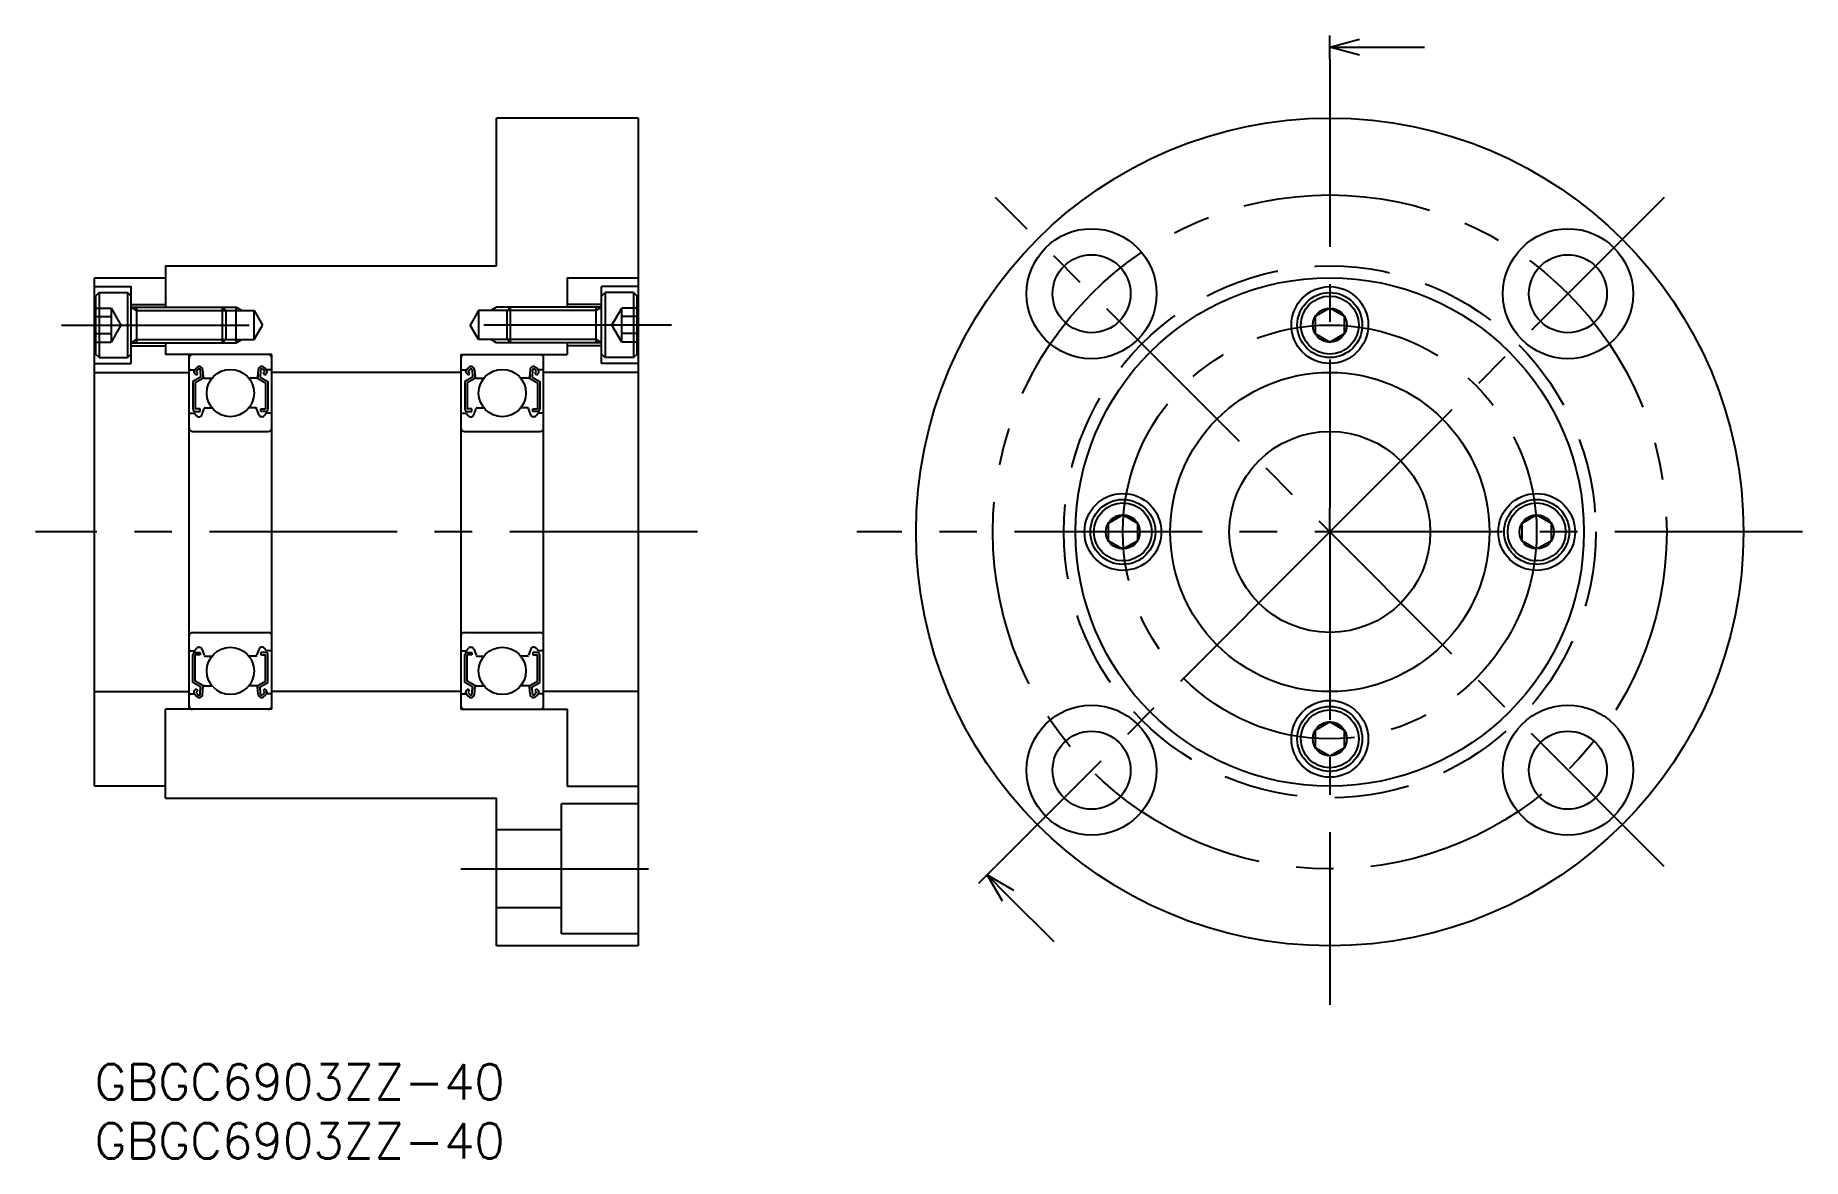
# Model space of a CAD drawing. Extents: x -5 to 145, y -8 to 87.
import ezdxf

# ---------------------------------------------------------------- set-up
doc = ezdxf.new("R2010")
doc.units = 0
doc.header["$LTSCALE"] = 0.5
doc.linetypes.add('CENTER', pattern=[50.8, 31.75, -6.35, 6.35, -6.35])
doc.linetypes.add('DASHED', pattern=[19.05, 12.7, -6.35])
doc.layers.get('0').update_dxf_attribs({"linetype": 'CONTINUOUS'})
for name, color, linetype in [('MSM_CENTER', 1, 'CENTER'), ('MSM_CONTINUOUS', 7, 'CONTINUOUS'), ('MSM_DASHED', 4, 'DASHED'), ('MSM_NARROW', 5, 'CONTINUOUS'), ('MSM_PART_NUMBER', 7, 'CONTINUOUS')]:
    doc.layers.add(name, color=color, linetype=linetype)
doc.styles.get("Standard").update_dxf_attribs({"font": 'txt.shx', "height": 3, "bigfont": 'bigfont.shx'})

# ---------------------------------------------------------------- blocks, each defined once
blk = doc.blocks.new('*U6')
at = {"layer": 'MSM_PART_NUMBER'}
blk.add_text('GBGC6903ZZ-40', height=3, dxfattribs=at).set_placement((0, -3))
blk = doc.blocks.new('*U7')
at = {"layer": 'MSM_PART_NUMBER'}
blk.add_text('GBGC6903ZZ-40', height=3, dxfattribs=at).set_placement((0, -8))
blk = doc.blocks.new('_OPEN30')
at = {"color": 0, "linetype": 'BYBLOCK'}
for p, q in [((-1, 0.268), (0, 0)), ((0, 0), (-1, -0.268)), ((0, 0), (-1, 0))]:
    blk.add_line(p, q, dxfattribs=at)
blk = doc.blocks.new('*U4')
at = {"color": 7, "linetype": 'CONTINUOUS'}
blk.add_lwpolyline([(595.34, 147.9), (600.84, 147.9)], dxfattribs=at)
at = {"color": 7, "linetype": 'CONTINUOUS', "xscale": 2.5, "yscale": 2.5, "zscale": 2.5, "rotation": 180}
blk.add_blockref('_OPEN30', (592.84, 147.9), dxfattribs=at)
blk = doc.blocks.new('*U3')
at = {"color": 7, "linetype": 'CONTINUOUS'}
blk.add_lwpolyline([(595.34, 94.1), (600.84, 94.1)], dxfattribs=at)
at = {"color": 7, "linetype": 'CONTINUOUS', "xscale": 2.5, "yscale": 2.5, "zscale": 2.5, "rotation": 180}
blk.add_blockref('_OPEN30', (592.84, 94.1), dxfattribs=at)

msp = doc.modelspace()

# ---------------------------------------------------------------- linework, layer by layer
at = {"layer": 'MSM_CENTER'}
for p, q in [((104.5, 85), (104.5, 47)), ((132.79, 16.72), (76.22, 73.28)), ((132.79, 73.28), (104.5, 45)), ((-2.8, 62.5), (15.21, 62.5)), ((48.8, 62.5), (30.79, 62.5)), ((51, 45), (-5, 45)), ((144.5, 45), (64.5, 45)), ((104.5, 45), (104.5, 5)), ((103.09, 43.59), (76.22, 16.72)), ((31, 16.5), (49, 16.5))]:
    msp.add_line(p, q, dxfattribs=at)
for radius in [28.5, 17.5]:
    msp.add_circle((104.5, 45), radius, dxfattribs=at)
at = {"layer": 'MSM_CONTINUOUS'}
for p, q in [((104.5, 85), (104.5, 87)), ((46, 80), (34, 80)), ((34, 67.5), (34, 80)), ((46, 80), (46, 10)), ((6, 67.5), (34, 67.5)), ((6, 67.5), (6, 64)), ((0, 66.5), (6, 66.5)), ((0, 23.5), (0, 66.5)), ((40, 66.5), (46, 66.5)), ((40, 66.5), (40, 64)), ((0, 65.75), (3.1, 65.75)), ((0.4, 65.25), (0.1, 64.95)), ((0.1, 64.95), (0.1, 60.05)), ((0.4, 65.25), (2.8, 65.25)), ((0.4, 65.25), (0.4, 59.75)), ((3.1, 64.95), (2.8, 65.25)), ((2.8, 65.25), (2.8, 59.75)), ((3.1, 59.25), (3.1, 65.75)), ((42.9, 59.25), (42.9, 65.75)), ((46, 65.75), (42.9, 65.75)), ((42.9, 64.95), (43.2, 65.25)), ((45.6, 65.25), (43.2, 65.25)), ((43.2, 65.25), (43.2, 59.75)), ((45.6, 65.25), (45.9, 64.95)), ((45.6, 65.25), (45.6, 59.75)), ((45.9, 60.05), (45.9, 64.95)), ((3.1, 64.25), (6, 64.25)), ((3.1, 64), (10.83, 64)), ((3.57, 64), (3.57, 61)), ((10.83, 61), (10.83, 64)), ((10.83, 64), (11.1, 63.73)), ((11.1, 63.73), (13.5, 63.73)), ((11.1, 63.73), (11.1, 61.27)), ((12, 61), (12, 64)), ((13.5, 61.27), (13.5, 63.73)), ((13.5, 63.73), (14.21, 62.5)), ((32.5, 63.73), (31.79, 62.5)), ((34.9, 63.73), (32.5, 63.73)), ((32.5, 63.73), (32.5, 61.27)), ((34.9, 63.73), (35.17, 64)), ((34.9, 61.27), (34.9, 63.73)), ((42.9, 64), (35.17, 64)), ((35.17, 64), (35.17, 61)), ((42.9, 64.25), (40, 64.25)), ((42.43, 61), (42.43, 64)), ((104.5, 63.94), (103.25, 63.22)), ((103.25, 63.22), (103.25, 61.78)), ((105.75, 63.22), (104.5, 63.94)), ((105.75, 61.78), (105.75, 63.22)), ((13.5, 61.27), (14.21, 62.5)), ((32.5, 61.27), (31.79, 62.5)), ((103.25, 61.78), (104.5, 61.06)), ((104.5, 61.06), (105.75, 61.78)), ((0.4, 59.75), (0.1, 60.05)), ((3.1, 60.05), (2.8, 59.75)), ((3.1, 61), (10.83, 61)), ((3.1, 60.75), (6, 60.75)), ((6, 61), (6, 60)), ((15, 60), (6, 60)), ((8, 30), (8, 60)), ((11.1, 61.27), (10.83, 61)), ((11.1, 61.27), (13.5, 61.27)), ((15, 30), (15, 60)), ((31, 60), (31, 30)), ((31, 60), (40, 60)), ((34.9, 61.27), (32.5, 61.27)), ((35.17, 61), (34.9, 61.27)), ((42.9, 61), (35.17, 61)), ((38, 30), (38, 60)), ((40, 61), (40, 60)), ((42.9, 60.75), (40, 60.75)), ((42.9, 60.05), (43.2, 59.75)), ((45.6, 59.75), (45.9, 60.05)), ((0, 59.25), (3.1, 59.25)), ((0, 58.5), (8, 58.5)), ((0.4, 59.75), (2.8, 59.75)), ((8.1, 58.7), (8.46, 58.7)), ((8.45, 58.69), (8.62, 58.89)), ((8.6, 58.27), (8.46, 58.42)), ((8.6, 58.56), (8.77, 58.76)), ((8.74, 58.42), (8.6, 58.56)), ((8.6, 58.27), (8.74, 58.42)), ((8.95, 58.7), (8.98, 58.1)), ((9.15, 58.72), (9.2, 58.09)), ((9.18, 58.35), (9.18, 57.98)), ((13.85, 58.72), (13.8, 58.09)), ((13.82, 58.35), (13.82, 57.98)), ((14.05, 58.7), (14.02, 58.1)), ((14.4, 58.56), (14.23, 58.76)), ((14.26, 58.42), (14.4, 58.56)), ((14.4, 58.27), (14.26, 58.42)), ((14.55, 58.69), (14.38, 58.89)), ((14.4, 58.27), (14.54, 58.42)), ((14.9, 58.7), (14.54, 58.7)), ((31, 58.5), (15, 58.5)), ((31.1, 58.7), (31.46, 58.7)), ((31.45, 58.69), (31.62, 58.89)), ((31.6, 58.27), (31.46, 58.42)), ((31.6, 58.56), (31.77, 58.76)), ((31.74, 58.42), (31.6, 58.56)), ((31.6, 58.27), (31.74, 58.42)), ((31.95, 58.7), (31.98, 58.1)), ((32.15, 58.72), (32.2, 58.09)), ((32.18, 58.35), (32.18, 57.98)), ((36.85, 58.72), (36.8, 58.09)), ((36.82, 58.35), (36.82, 57.98)), ((37.05, 58.7), (37.02, 58.1)), ((37.4, 58.56), (37.23, 58.76)), ((37.26, 58.42), (37.4, 58.56)), ((37.4, 58.27), (37.26, 58.42)), ((37.55, 58.69), (37.38, 58.89)), ((37.4, 58.27), (37.54, 58.42)), ((37.9, 58.7), (37.54, 58.7)), ((46, 58.5), (38, 58.5)), ((46, 59.25), (42.9, 59.25)), ((45.6, 59.75), (43.2, 59.75)), ((8.98, 58.1), (8.33, 57.72)), ((8.33, 57.72), (8.33, 55.4)), ((9.18, 57.98), (8.53, 57.61)), ((8.53, 57.61), (8.53, 55.4)), ((9.3, 58), (9.94, 58)), ((13.7, 58), (13.06, 58)), ((13.82, 57.98), (14.47, 57.61)), ((14.02, 58.1), (14.67, 57.72)), ((14.47, 57.61), (14.47, 55.4)), ((14.67, 57.72), (14.67, 55.4)), ((31.98, 58.1), (31.33, 57.72)), ((31.33, 57.72), (31.33, 55.4)), ((32.18, 57.98), (31.53, 57.61)), ((31.53, 57.61), (31.53, 55.4)), ((32.3, 58), (32.94, 58)), ((36.7, 58), (36.06, 58)), ((36.82, 57.98), (37.47, 57.61)), ((37.02, 58.1), (37.67, 57.72)), ((37.47, 57.61), (37.47, 55.4)), ((37.67, 57.72), (37.67, 55.4)), ((8.93, 55.4), (8.53, 55.4)), ((8.93, 55.2), (8.93, 55.4)), ((9.08, 54.88), (9.28, 55.43)), ((9.37, 55.5), (9.94, 55.5)), ((13.63, 55.5), (13.06, 55.5)), ((13.92, 54.88), (13.72, 55.43)), ((14.07, 55.4), (14.47, 55.4)), ((14.07, 55.2), (14.07, 55.4)), ((31.93, 55.4), (31.53, 55.4)), ((31.93, 55.2), (31.93, 55.4)), ((32.08, 54.88), (32.28, 55.43)), ((32.37, 55.5), (32.94, 55.5)), ((36.63, 55.5), (36.06, 55.5)), ((36.92, 54.88), (36.72, 55.43)), ((37.07, 55.4), (37.47, 55.4)), ((37.07, 55.2), (37.07, 55.4)), ((8.1, 55.05), (8.45, 55.05)), ((8.45, 55.05), (8.64, 54.82)), ((8.53, 55.2), (8.93, 55.2)), ((8.79, 54.75), (8.89, 54.75)), ((14.47, 55.2), (14.07, 55.2)), ((14.21, 54.75), (14.11, 54.75)), ((14.55, 55.05), (14.36, 54.82)), ((14.9, 55.05), (14.55, 55.05)), ((31.1, 55.05), (31.45, 55.05)), ((31.45, 55.05), (31.64, 54.82)), ((31.53, 55.2), (31.93, 55.2)), ((31.79, 54.75), (31.89, 54.75)), ((37.47, 55.2), (37.07, 55.2)), ((37.21, 54.75), (37.11, 54.75)), ((37.55, 55.05), (37.36, 54.82)), ((37.9, 55.05), (37.55, 55.05)), ((8.3, 53.5), (14.7, 53.5)), ((31.3, 53.5), (37.7, 53.5)), ((87, 46.44), (85.75, 45.72)), ((88.25, 45.72), (87, 46.44)), ((104.5, 45), (104.5, 47)), ((122, 46.44), (120.75, 45.72)), ((123.25, 45.72), (122, 46.44)), ((85.75, 45.72), (85.75, 44.28)), ((88.25, 44.28), (88.25, 45.72)), ((103.09, 43.59), (104.5, 45)), ((120.75, 45.72), (120.75, 44.28)), ((123.25, 44.28), (123.25, 45.72)), ((85.75, 44.28), (87, 43.56)), ((87, 43.56), (88.25, 44.28)), ((120.75, 44.28), (122, 43.56)), ((122, 43.56), (123.25, 44.28)), ((8.3, 36.5), (14.7, 36.5)), ((31.3, 36.5), (37.7, 36.5)), ((8.1, 34.95), (8.45, 34.95)), ((8.33, 32.28), (8.33, 34.6)), ((8.45, 34.95), (8.64, 35.18)), ((8.53, 34.8), (8.93, 34.8)), ((8.53, 32.39), (8.53, 34.6)), ((8.93, 34.6), (8.53, 34.6)), ((8.79, 35.25), (8.89, 35.25)), ((8.93, 34.8), (8.93, 34.6)), ((9.08, 35.12), (9.28, 34.57)), ((9.37, 34.5), (9.94, 34.5)), ((13.63, 34.5), (13.06, 34.5)), ((13.92, 35.12), (13.72, 34.57)), ((14.47, 34.8), (14.07, 34.8)), ((14.07, 34.8), (14.07, 34.6)), ((14.07, 34.6), (14.47, 34.6)), ((14.21, 35.25), (14.11, 35.25)), ((14.55, 34.95), (14.36, 35.18)), ((14.47, 32.39), (14.47, 34.6)), ((14.9, 34.95), (14.55, 34.95)), ((14.67, 32.28), (14.67, 34.6)), ((31.1, 34.95), (31.45, 34.95)), ((31.33, 32.28), (31.33, 34.6)), ((31.45, 34.95), (31.64, 35.18)), ((31.53, 34.8), (31.93, 34.8)), ((31.53, 32.39), (31.53, 34.6)), ((31.93, 34.6), (31.53, 34.6)), ((31.79, 35.25), (31.89, 35.25)), ((31.93, 34.8), (31.93, 34.6)), ((32.08, 35.12), (32.28, 34.57)), ((32.37, 34.5), (32.94, 34.5)), ((36.63, 34.5), (36.06, 34.5)), ((36.92, 35.12), (36.72, 34.57)), ((37.47, 34.8), (37.07, 34.8)), ((37.07, 34.8), (37.07, 34.6)), ((37.07, 34.6), (37.47, 34.6)), ((37.21, 35.25), (37.11, 35.25)), ((37.55, 34.95), (37.36, 35.18)), ((37.47, 32.39), (37.47, 34.6)), ((37.9, 34.95), (37.55, 34.95)), ((37.67, 32.28), (37.67, 34.6)), ((0, 31.5), (8, 31.5)), ((8.98, 31.9), (8.33, 32.28)), ((8.6, 31.73), (8.46, 31.58)), ((9.18, 32.02), (8.53, 32.39)), ((8.6, 31.73), (8.74, 31.58)), ((8.74, 31.58), (8.6, 31.44)), ((8.6, 31.44), (8.77, 31.24)), ((8.95, 31.3), (8.98, 31.9)), ((9.15, 31.28), (9.2, 31.91)), ((9.18, 31.65), (9.18, 32.02)), ((9.3, 32), (9.94, 32)), ((13.7, 32), (13.06, 32)), ((13.85, 31.28), (13.8, 31.91)), ((13.82, 32.02), (14.47, 32.39)), ((13.82, 31.65), (13.82, 32.02)), ((14.02, 31.9), (14.67, 32.28)), ((14.05, 31.3), (14.02, 31.9)), ((14.4, 31.44), (14.23, 31.24)), ((14.4, 31.73), (14.26, 31.58)), ((14.26, 31.58), (14.4, 31.44)), ((14.4, 31.73), (14.54, 31.58)), ((31, 31.5), (15, 31.5)), ((31.98, 31.9), (31.33, 32.28)), ((31.6, 31.73), (31.46, 31.58)), ((32.18, 32.02), (31.53, 32.39)), ((31.6, 31.73), (31.74, 31.58)), ((31.74, 31.58), (31.6, 31.44)), ((31.6, 31.44), (31.77, 31.24)), ((31.95, 31.3), (31.98, 31.9)), ((32.15, 31.28), (32.2, 31.91)), ((32.18, 31.65), (32.18, 32.02)), ((32.3, 32), (32.94, 32)), ((36.7, 32), (36.06, 32)), ((36.85, 31.28), (36.8, 31.91)), ((36.82, 32.02), (37.47, 32.39)), ((36.82, 31.65), (36.82, 32.02)), ((37.02, 31.9), (37.67, 32.28)), ((37.05, 31.3), (37.02, 31.9)), ((37.4, 31.44), (37.23, 31.24)), ((37.4, 31.73), (37.26, 31.58)), ((37.26, 31.58), (37.4, 31.44)), ((37.4, 31.73), (37.54, 31.58)), ((46, 31.5), (38, 31.5)), ((15, 30), (6, 30)), ((6, 22.5), (6, 30)), ((8.1, 31.3), (8.46, 31.3)), ((8.45, 31.31), (8.62, 31.11)), ((14.55, 31.31), (14.38, 31.11)), ((14.9, 31.3), (14.54, 31.3)), ((31, 30), (40, 30)), ((31.1, 31.3), (31.46, 31.3)), ((31.45, 31.31), (31.62, 31.11)), ((37.55, 31.31), (37.38, 31.11)), ((37.9, 31.3), (37.54, 31.3)), ((40, 30), (40, 23.5)), ((104.5, 28.94), (103.25, 28.22)), ((105.75, 28.22), (104.5, 28.94)), ((103.25, 28.22), (103.25, 26.78)), ((105.75, 26.78), (105.75, 28.22)), ((103.25, 26.78), (104.5, 26.06)), ((104.5, 26.06), (105.75, 26.78)), ((6, 23.5), (0, 23.5)), ((6, 22.5), (34, 22.5)), ((34, 10), (34, 22.5)), ((40, 23.5), (46, 23.5)), ((46, 22), (39.5, 22)), ((39.5, 11), (39.5, 22)), ((39.5, 19.8), (34, 19.8)), ((74.8, 15.3), (76.22, 16.72)), ((39.5, 13.2), (34, 13.2)), ((46, 11), (39.5, 11)), ((46, 10), (34, 10))]:
    msp.add_line(p, q, dxfattribs=at)
for centre, radius in [((104.5, 45), 35), ((84.35, 65.15), 5.5), ((124.65, 65.15), 5.5), ((84.35, 65.15), 3.3), ((124.65, 65.15), 3.3), ((104.5, 45), 21.5), ((104.5, 62.5), 3.25), ((104.5, 62.5), 2.75), ((104.5, 62.5), 2.45), ((104.5, 62.5), 1.44), ((11.5, 56.75), 2), ((34.5, 56.75), 2), ((104.5, 45), 13.5), ((104.5, 45), 8.5), ((87, 45), 3.25), ((122, 45), 3.25), ((87, 45), 2.75), ((87, 45), 2.45), ((87, 45), 1.44), ((122, 45), 2.75), ((122, 45), 2.45), ((122, 45), 1.44), ((11.5, 33.25), 2), ((34.5, 33.25), 2), ((84.35, 24.85), 5.5), ((104.5, 27.5), 3.25), ((104.5, 27.5), 2.75), ((104.5, 27.5), 2.45), ((124.65, 24.85), 5.5), ((104.5, 27.5), 1.44), ((84.35, 24.85), 3.3), ((124.65, 24.85), 3.3)]:
    msp.add_circle(centre, radius, dxfattribs=at)
for centre, radius, start, end in [((8.3, 59.7), 0.3, 90, 180), ((14.7, 59.7), 0.3, 0, 90), ((31.3, 59.7), 0.3, 90, 180), ((37.7, 59.7), 0.3, 0, 90), ((8.1, 58.8), 0.1, 180, 270), ((8.6, 58.56), 0.2, 140.1378, 225.0003), ((8.85, 58.7), 0.3, 4.9347, 140.1381), ((8.85, 58.7), 0.1, 3.1016, 139.9513), ((14.15, 58.7), 0.3, 39.8619, 175.0653), ((14.15, 58.7), 0.1, 40.0487, 176.8984), ((14.4, 58.56), 0.2, 314.9997, 39.8622), ((14.9, 58.8), 0.1, 270, 0), ((31.1, 58.8), 0.1, 180, 270), ((31.6, 58.56), 0.2, 140.1378, 225.0003), ((31.85, 58.7), 0.3, 4.9347, 140.1381), ((31.85, 58.7), 0.1, 3.1016, 139.9513), ((37.15, 58.7), 0.3, 39.8619, 175.0653), ((37.15, 58.7), 0.1, 40.0487, 176.8984), ((37.4, 58.56), 0.2, 314.9997, 39.8622), ((37.9, 58.8), 0.1, 270, 0), ((9.3, 58.1), 0.1, 184.9343, 269.9996), ((13.7, 58.1), 0.1, 270.0004, 355.0657), ((32.3, 58.1), 0.1, 184.9343, 269.9996), ((36.7, 58.1), 0.1, 270.0004, 355.0657), ((8.53, 55.4), 0.2, 180, 270), ((9.37, 55.4), 0.1, 90, 159.9912), ((13.63, 55.4), 0.1, 20.0088, 90), ((14.47, 55.4), 0.2, 270, 0), ((31.53, 55.4), 0.2, 180, 270), ((32.37, 55.4), 0.1, 90, 159.9912), ((36.63, 55.4), 0.1, 20.0088, 90), ((37.47, 55.4), 0.2, 270, 0), ((8.1, 54.95), 0.1, 90, 180), ((8.79, 54.95), 0.2, 219.9774, 270), ((8.89, 54.95), 0.2, 270, 339.9912), ((14.11, 54.95), 0.2, 200.0088, 270), ((14.21, 54.95), 0.2, 270, 320.0226), ((14.9, 54.95), 0.1, 0, 90), ((31.1, 54.95), 0.1, 90, 180), ((31.79, 54.95), 0.2, 219.9774, 270), ((31.89, 54.95), 0.2, 270, 339.9912), ((37.11, 54.95), 0.2, 200.0088, 270), ((37.21, 54.95), 0.2, 270, 320.0226), ((37.9, 54.95), 0.1, 0, 90), ((8.3, 53.8), 0.3, 180, 270), ((14.7, 53.8), 0.3, 270, 0), ((31.3, 53.8), 0.3, 180, 270), ((37.7, 53.8), 0.3, 270, 0), ((8.3, 36.2), 0.3, 90, 180), ((14.7, 36.2), 0.3, 0, 90), ((31.3, 36.2), 0.3, 90, 180), ((37.7, 36.2), 0.3, 0, 90), ((8.1, 35.05), 0.1, 180, 270), ((8.53, 34.6), 0.2, 90, 180), ((8.79, 35.05), 0.2, 90, 140.0226), ((8.89, 35.05), 0.2, 20.0088, 90), ((9.37, 34.6), 0.1, 200.0088, 270), ((13.63, 34.6), 0.1, 270, 339.9912), ((14.11, 35.05), 0.2, 90, 159.9912), ((14.21, 35.05), 0.2, 39.9774, 90), ((14.47, 34.6), 0.2, 0, 90), ((14.9, 35.05), 0.1, 270, 0), ((31.1, 35.05), 0.1, 180, 270), ((31.53, 34.6), 0.2, 90, 180), ((31.79, 35.05), 0.2, 90, 140.0226), ((31.89, 35.05), 0.2, 20.0088, 90), ((32.37, 34.6), 0.1, 200.0088, 270), ((36.63, 34.6), 0.1, 270, 339.9912), ((37.11, 35.05), 0.2, 90, 159.9912), ((37.21, 35.05), 0.2, 39.9774, 90), ((37.47, 34.6), 0.2, 0, 90), ((37.9, 35.05), 0.1, 270, 0), ((8.6, 31.44), 0.2, 134.9997, 219.8622), ((9.3, 31.9), 0.1, 90.0004, 175.0657), ((13.7, 31.9), 0.1, 4.9343, 89.9996), ((14.4, 31.44), 0.2, 320.1378, 45.0003), ((31.6, 31.44), 0.2, 134.9997, 219.8622), ((32.3, 31.9), 0.1, 90.0004, 175.0657), ((36.7, 31.9), 0.1, 4.9343, 89.9996), ((37.4, 31.44), 0.2, 320.1378, 45.0003), ((8.1, 31.2), 0.1, 90, 180), ((8.3, 30.3), 0.3, 180, 270), ((8.85, 31.3), 0.3, 219.8619, 355.0653), ((8.85, 31.3), 0.1, 220.0487, 356.8984), ((14.15, 31.3), 0.3, 184.9347, 320.1381), ((14.15, 31.3), 0.1, 183.1016, 319.9513), ((14.7, 30.3), 0.3, 270, 0), ((14.9, 31.2), 0.1, 0, 90), ((31.1, 31.2), 0.1, 90, 180), ((31.3, 30.3), 0.3, 180, 270), ((31.85, 31.3), 0.3, 219.8619, 355.0653), ((31.85, 31.3), 0.1, 220.0487, 356.8984), ((37.15, 31.3), 0.3, 184.9347, 320.1381), ((37.15, 31.3), 0.1, 183.1016, 319.9513), ((37.7, 30.3), 0.3, 270, 0), ((37.9, 31.2), 0.1, 0, 90)]:
    msp.add_arc(centre, radius, start, end, dxfattribs=at)
at = {"layer": 'MSM_DASHED'}
for p, q in [((0.1, 63.94), (1.4, 63.94)), ((0.1, 63.22), (1.4, 63.22)), ((1.4, 63.94), (1.4, 61.06)), ((1.4, 63.94), (2.23, 62.5)), ((43.77, 62.5), (44.6, 63.94)), ((44.6, 61.06), (44.6, 63.94)), ((45.9, 63.94), (44.6, 63.94)), ((45.9, 63.22), (44.6, 63.22)), ((0.1, 61.78), (1.4, 61.78)), ((2.23, 62.5), (1.4, 61.06)), ((44.6, 61.06), (43.77, 62.5)), ((45.9, 61.78), (44.6, 61.78)), ((0.1, 61.06), (1.4, 61.06)), ((45.9, 61.06), (44.6, 61.06))]:
    msp.add_line(p, q, dxfattribs=at)
msp.add_circle((104.5, 45), 22.5, dxfattribs=at)
at = {"layer": 'MSM_NARROW'}
for p, q in [((3.1, 64), (3.57, 63.73)), ((3.57, 63.73), (11.1, 63.73)), ((10.83, 64), (12, 64)), ((12, 64), (12.47, 63.73)), ((34, 64), (33.53, 63.73)), ((35.17, 64), (34, 64)), ((42.43, 63.73), (34.9, 63.73)), ((42.9, 64), (42.43, 63.73)), ((3.1, 61), (3.57, 61.27)), ((3.57, 61.27), (11.1, 61.27)), ((10.83, 61), (12, 61)), ((12, 61), (12.47, 61.27)), ((34, 61), (33.53, 61.27)), ((35.17, 61), (34, 61)), ((42.43, 61.27), (34.9, 61.27)), ((42.9, 61), (42.43, 61.27))]:
    msp.add_line(p, q, dxfattribs=at)

# ---------------------------------------------------------------- block references
at = {"layer": 'MSM_CONTINUOUS'}
for name, p in [('*U4', (-488.34, -61.9)), ('*U6', (0, 0)), ('*U7', (0, 0))]:
    msp.add_blockref(name, p, dxfattribs=at)
at = {"layer": 'MSM_CONTINUOUS', "rotation": 315}
msp.add_blockref('*U3', (-410.23, 368.67), dxfattribs=at)

doc.saveas('drawing.dxf')
